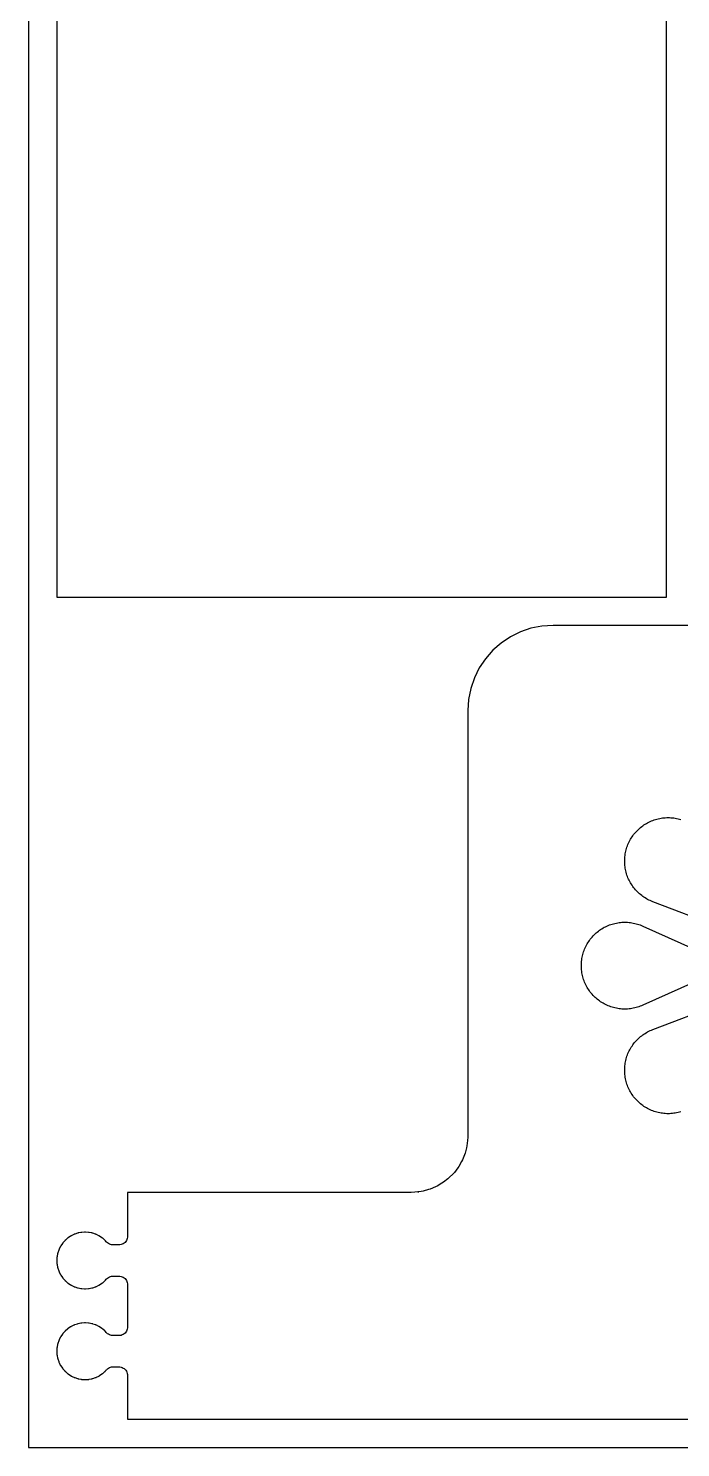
# Model space of a CAD drawing. Header units: inches. Extents: x 0 to 49.8, y 0 to 48.
# Drawn here: x 0 to 11.5, y 0 to 25.03 of the extents above; entities that cross this region are included whole.
import ezdxf

# ---------------------------------------------------------------- set-up
doc = ezdxf.new("R2010")
doc.units = ezdxf.units.IN
doc.header["$MEASUREMENT"] = 0
for name, color, linetype in [('CUT_INSIDE', 5, 'Continuous'), ('CUT_OUTSIDE', 1, 'Continuous'), ('SHEET', 8, 'Continuous')]:
    doc.layers.add(name, color=color, linetype=linetype)

msp = doc.modelspace()

# ---------------------------------------------------------------- linework, layer by layer
at = {"layer": 'CUT_INSIDE'}
for points in [[(12.154, 9.193), (11.012, 9.627), (10.987, 9.636), (10.964, 9.646), (10.941, 9.657), (10.919, 9.669), (10.897, 9.681), (10.875, 9.694), (10.854, 9.707), (10.834, 9.721), (10.814, 9.736), (10.794, 9.752), (10.775, 9.768), (10.756, 9.785), (10.738, 9.803), (10.721, 9.821), (10.704, 9.839), (10.688, 9.858), (10.672, 9.878), (10.657, 9.898), (10.643, 9.919), (10.629, 9.94), (10.616, 9.961), (10.604, 9.983), (10.593, 10.005), (10.582, 10.028), (10.572, 10.051), (10.563, 10.074), (10.554, 10.098), (10.547, 10.122), (10.54, 10.146), (10.534, 10.17), (10.528, 10.195), (10.524, 10.22), (10.52, 10.244), (10.517, 10.269), (10.515, 10.294), (10.514, 10.319), (10.514, 10.344), (10.514, 10.37), (10.515, 10.395), (10.517, 10.42), (10.52, 10.445), (10.524, 10.469), (10.528, 10.494), (10.534, 10.519), (10.54, 10.543), (10.547, 10.567), (10.554, 10.591), (10.563, 10.614), (10.572, 10.638), (10.582, 10.661), (10.593, 10.683), (10.604, 10.706), (10.616, 10.728), (10.629, 10.749), (10.643, 10.77), (10.657, 10.791), (10.672, 10.811), (10.688, 10.831), (10.704, 10.85), (10.721, 10.868), (10.738, 10.886), (10.756, 10.904), (10.775, 10.921), (10.794, 10.937), (10.814, 10.953), (10.834, 10.968), (10.854, 10.982), (10.875, 10.995), (10.897, 11.008), (10.919, 11.02), (10.941, 11.032), (10.964, 11.043), (10.987, 11.053), (11.01, 11.062), (11.034, 11.07), (11.058, 11.078), (11.082, 11.085), (11.106, 11.091), (11.131, 11.096), (11.155, 11.101), (11.18, 11.104), (11.205, 11.107), (11.23, 11.109), (11.255, 11.111), (11.28, 11.111), (11.305, 11.111), (11.33, 11.109), (11.355, 11.107), (11.38, 11.104), (11.405, 11.101), (11.43, 11.096), (11.454, 11.091), (11.479, 11.085), (11.503, 11.078)], [(11.949, 8.304), (10.834, 7.802), (10.809, 7.792), (10.786, 7.783), (10.763, 7.774), (10.739, 7.767), (10.715, 7.76), (10.69, 7.754), (10.666, 7.748), (10.641, 7.744), (10.616, 7.74), (10.591, 7.737), (10.566, 7.735), (10.541, 7.734), (10.516, 7.734), (10.491, 7.734), (10.466, 7.735), (10.441, 7.737), (10.416, 7.74), (10.391, 7.744), (10.367, 7.748), (10.342, 7.754), (10.318, 7.76), (10.294, 7.767), (10.27, 7.774), (10.246, 7.783), (10.223, 7.792), (10.2, 7.802), (10.177, 7.813), (10.155, 7.824), (10.133, 7.836), (10.111, 7.849), (10.09, 7.863), (10.07, 7.877), (10.05, 7.892), (10.03, 7.908), (10.011, 7.924), (9.992, 7.941), (9.974, 7.958), (9.957, 7.976), (9.94, 7.995), (9.924, 8.014), (9.908, 8.033), (9.893, 8.054), (9.879, 8.074), (9.865, 8.095), (9.852, 8.117), (9.84, 8.139), (9.829, 8.161), (9.818, 8.184), (9.808, 8.207), (9.799, 8.23), (9.79, 8.254), (9.783, 8.278), (9.776, 8.302), (9.77, 8.326), (9.764, 8.35), (9.76, 8.375), (9.756, 8.4), (9.753, 8.425), (9.751, 8.45), (9.75, 8.475), (9.75, 8.5), (9.75, 8.525), (9.751, 8.55), (9.753, 8.575), (9.756, 8.6), (9.76, 8.625), (9.764, 8.65), (9.77, 8.674), (9.776, 8.698), (9.783, 8.722), (9.79, 8.746), (9.799, 8.77), (9.808, 8.793), (9.818, 8.816), (9.829, 8.839), (9.84, 8.861), (9.852, 8.883), (9.865, 8.905), (9.879, 8.926), (9.893, 8.946), (9.908, 8.967), (9.924, 8.986), (9.94, 9.005), (9.957, 9.024), (9.974, 9.042), (9.992, 9.059), (10.011, 9.076), (10.03, 9.092), (10.05, 9.108), (10.07, 9.123), (10.09, 9.137), (10.111, 9.151), (10.133, 9.164), (10.155, 9.176), (10.177, 9.187), (10.2, 9.198), (10.223, 9.208), (10.246, 9.217), (10.27, 9.226), (10.294, 9.233), (10.318, 9.24), (10.342, 9.246), (10.367, 9.252), (10.391, 9.256), (10.416, 9.26), (10.441, 9.263), (10.466, 9.265), (10.491, 9.266), (10.516, 9.266), (10.541, 9.266), (10.566, 9.265), (10.591, 9.263), (10.616, 9.26), (10.641, 9.256), (10.666, 9.252), (10.69, 9.246), (10.715, 9.24), (10.739, 9.233), (10.763, 9.226), (10.786, 9.217), (10.809, 9.208), (10.834, 9.198), (11.949, 8.696)], [(11.503, 5.922), (11.479, 5.915), (11.454, 5.909), (11.43, 5.904), (11.405, 5.899), (11.38, 5.896), (11.355, 5.893), (11.33, 5.891), (11.305, 5.889), (11.28, 5.889), (11.255, 5.889), (11.23, 5.891), (11.205, 5.893), (11.18, 5.896), (11.155, 5.899), (11.131, 5.904), (11.106, 5.909), (11.082, 5.915), (11.058, 5.922), (11.034, 5.93), (11.01, 5.938), (10.987, 5.947), (10.964, 5.957), (10.941, 5.968), (10.919, 5.98), (10.897, 5.992), (10.875, 6.005), (10.854, 6.018), (10.834, 6.032), (10.814, 6.047), (10.794, 6.063), (10.775, 6.079), (10.756, 6.096), (10.738, 6.114), (10.721, 6.132), (10.704, 6.15), (10.688, 6.169), (10.672, 6.189), (10.657, 6.209), (10.643, 6.23), (10.629, 6.251), (10.616, 6.272), (10.604, 6.294), (10.593, 6.317), (10.582, 6.339), (10.572, 6.362), (10.563, 6.386), (10.554, 6.409), (10.547, 6.433), (10.54, 6.457), (10.534, 6.481), (10.528, 6.506), (10.524, 6.531), (10.52, 6.555), (10.517, 6.58), (10.515, 6.605), (10.514, 6.63), (10.514, 6.656), (10.514, 6.681), (10.515, 6.706), (10.517, 6.731), (10.52, 6.756), (10.524, 6.78), (10.528, 6.805), (10.534, 6.83), (10.54, 6.854), (10.547, 6.878), (10.554, 6.902), (10.563, 6.926), (10.572, 6.949), (10.582, 6.972), (10.593, 6.995), (10.604, 7.017), (10.616, 7.039), (10.629, 7.06), (10.643, 7.081), (10.657, 7.102), (10.672, 7.122), (10.688, 7.142), (10.704, 7.161), (10.721, 7.179), (10.738, 7.197), (10.756, 7.215), (10.775, 7.232), (10.794, 7.248), (10.814, 7.264), (10.834, 7.279), (10.854, 7.293), (10.875, 7.306), (10.897, 7.319), (10.919, 7.331), (10.941, 7.343), (10.964, 7.354), (10.987, 7.364), (11.012, 7.373), (12.154, 7.807)]]:
    msp.add_lwpolyline(points, dxfattribs=at)
at = {"layer": 'CUT_OUTSIDE'}
msp.add_lwpolyline([(11.25, 15), (11.25, 42.625), (0.5, 42.625), (0.5, 15)], close=True, dxfattribs=at)
msp.add_lwpolyline([(11.75, 14.5), (9.25, 14.5), (9.054, 14.487), (8.861, 14.449), (8.676, 14.386), (8.5, 14.299), (8.337, 14.19), (8.189, 14.061), (8.06, 13.913), (7.951, 13.75), (7.864, 13.574), (7.801, 13.388), (7.763, 13.196), (7.75, 13), (7.75, 5.525), (7.748, 5.476), (7.744, 5.418), (7.732, 5.321), (7.725, 5.289), (7.7, 5.195), (7.689, 5.164), (7.652, 5.073), (7.637, 5.044), (7.588, 4.959), (7.57, 4.932), (7.511, 4.854), (7.489, 4.83), (7.42, 4.761), (7.395, 4.739), (7.318, 4.679), (7.29, 4.661), (7.206, 4.612), (7.176, 4.598), (7.086, 4.56), (7.055, 4.55), (6.96, 4.524), (6.928, 4.518), (6.867, 4.51), (6.887, 4.51), (6.88, 4.509), (6.75, 4.5), (2.75, 4.5), (1.755, 4.5), (1.75, 4.5), (1.75, 4.495), (1.75, 3.73), (1.748, 3.71), (1.744, 3.69), (1.738, 3.671), (1.729, 3.652), (1.718, 3.636), (1.704, 3.62), (1.689, 3.607), (1.672, 3.596), (1.654, 3.587), (1.635, 3.58), (1.615, 3.576), (1.595, 3.575), (1.498, 3.575), (1.489, 3.575), (1.483, 3.576), (1.465, 3.578), (1.446, 3.582), (1.429, 3.589), (1.412, 3.598), (1.396, 3.609), (1.382, 3.621), (1.38, 3.624), (1.373, 3.631), (1.358, 3.648), (1.357, 3.649), (1.356, 3.65), (1.355, 3.652), (1.351, 3.655), (1.35, 3.657), (1.349, 3.657), (1.347, 3.659), (1.31, 3.691), (1.308, 3.693), (1.308, 3.694), (1.306, 3.695), (1.302, 3.698), (1.3, 3.699), (1.299, 3.7), (1.297, 3.701), (1.256, 3.729), (1.254, 3.73), (1.254, 3.73), (1.251, 3.732), (1.248, 3.734), (1.245, 3.735), (1.245, 3.735), (1.243, 3.737), (1.198, 3.758), (1.196, 3.759), (1.195, 3.76), (1.193, 3.761), (1.189, 3.762), (1.187, 3.763), (1.186, 3.764), (1.183, 3.765), (1.137, 3.78), (1.134, 3.781), (1.134, 3.781), (1.131, 3.782), (1.127, 3.783), (1.124, 3.784), (1.124, 3.784), (1.121, 3.785), (1.073, 3.794), (1.07, 3.795), (1.07, 3.795), (1.067, 3.795), (1.063, 3.796), (1.06, 3.796), (1.059, 3.796), (1.057, 3.796), (1.008, 3.799), (1.005, 3.8), (1.004, 3.8), (1.002, 3.8), (0.998, 3.8), (0.995, 3.8), (0.994, 3.8), (0.992, 3.799), (0.942, 3.796), (0.94, 3.796), (0.939, 3.796), (0.937, 3.796), (0.932, 3.795), (0.93, 3.795), (0.929, 3.795), (0.927, 3.794), (0.878, 3.785), (0.876, 3.784), (0.875, 3.784), (0.872, 3.783), (0.868, 3.782), (0.866, 3.781), (0.865, 3.781), (0.863, 3.78), (0.816, 3.765), (0.813, 3.764), (0.813, 3.763), (0.81, 3.762), (0.806, 3.761), (0.804, 3.76), (0.803, 3.759), (0.801, 3.758), (0.757, 3.737), (0.755, 3.735), (0.754, 3.735), (0.752, 3.734), (0.748, 3.732), (0.746, 3.73), (0.745, 3.73), (0.743, 3.729), (0.702, 3.701), (0.7, 3.7), (0.699, 3.699), (0.697, 3.698), (0.694, 3.695), (0.692, 3.694), (0.691, 3.693), (0.689, 3.691), (0.652, 3.659), (0.65, 3.657), (0.65, 3.657), (0.648, 3.655), (0.645, 3.652), (0.643, 3.65), (0.643, 3.649), (0.641, 3.648), (0.608, 3.61), (0.607, 3.608), (0.606, 3.608), (0.605, 3.606), (0.602, 3.602), (0.6, 3.6), (0.6, 3.6), (0.599, 3.598), (0.571, 3.557), (0.57, 3.555), (0.569, 3.554), (0.568, 3.552), (0.566, 3.548), (0.565, 3.546), (0.564, 3.545), (0.563, 3.543), (0.541, 3.498), (0.54, 3.496), (0.54, 3.496), (0.539, 3.493), (0.537, 3.489), (0.536, 3.487), (0.536, 3.486), (0.535, 3.484), (0.519, 3.437), (0.518, 3.435), (0.518, 3.434), (0.518, 3.431), (0.516, 3.427), (0.516, 3.425), (0.516, 3.424), (0.515, 3.422), (0.506, 3.373), (0.505, 3.371), (0.505, 3.37), (0.505, 3.367), (0.504, 3.363), (0.504, 3.361), (0.504, 3.36), (0.503, 3.357), (0.5, 3.308), (0.5, 3.305), (0.5, 3.305), (0.5, 3.302), (0.5, 3.298), (0.5, 3.295), (0.5, 3.295), (0.5, 3.292), (0.503, 3.243), (0.504, 3.24), (0.504, 3.239), (0.504, 3.237), (0.505, 3.233), (0.505, 3.23), (0.505, 3.229), (0.506, 3.227), (0.515, 3.178), (0.516, 3.176), (0.516, 3.175), (0.516, 3.173), (0.518, 3.169), (0.518, 3.166), (0.518, 3.165), (0.519, 3.163), (0.535, 3.116), (0.536, 3.114), (0.536, 3.113), (0.537, 3.111), (0.539, 3.107), (0.54, 3.104), (0.54, 3.104), (0.541, 3.102), (0.563, 3.057), (0.564, 3.055), (0.565, 3.054), (0.566, 3.052), (0.568, 3.048), (0.569, 3.046), (0.57, 3.045), (0.571, 3.043), (0.599, 3.002), (0.6, 3), (0.6, 3), (0.602, 2.998), (0.605, 2.994), (0.606, 2.992), (0.607, 2.992), (0.608, 2.99), (0.641, 2.952), (0.643, 2.951), (0.643, 2.95), (0.645, 2.948), (0.648, 2.945), (0.65, 2.943), (0.65, 2.943), (0.652, 2.941), (0.689, 2.909), (0.691, 2.907), (0.692, 2.906), (0.694, 2.905), (0.697, 2.902), (0.699, 2.901), (0.7, 2.9), (0.702, 2.899), (0.743, 2.871), (0.745, 2.87), (0.746, 2.87), (0.748, 2.868), (0.752, 2.866), (0.754, 2.865), (0.755, 2.865), (0.757, 2.863), (0.801, 2.842), (0.803, 2.841), (0.804, 2.84), (0.806, 2.839), (0.81, 2.838), (0.813, 2.837), (0.813, 2.836), (0.816, 2.835), (0.863, 2.82), (0.865, 2.819), (0.866, 2.819), (0.868, 2.818), (0.872, 2.817), (0.875, 2.816), (0.876, 2.816), (0.878, 2.815), (0.927, 2.806), (0.929, 2.805), (0.93, 2.805), (0.932, 2.805), (0.937, 2.804), (0.939, 2.804), (0.94, 2.804), (0.942, 2.804), (0.992, 2.801), (0.994, 2.8), (0.995, 2.8), (0.998, 2.8), (1.002, 2.8), (1.004, 2.8), (1.005, 2.8), (1.008, 2.801), (1.057, 2.804), (1.059, 2.804), (1.06, 2.804), (1.063, 2.804), (1.067, 2.805), (1.07, 2.805), (1.07, 2.805), (1.073, 2.806), (1.121, 2.815), (1.124, 2.816), (1.124, 2.816), (1.127, 2.817), (1.131, 2.818), (1.134, 2.819), (1.134, 2.819), (1.137, 2.82), (1.183, 2.835), (1.186, 2.836), (1.187, 2.837), (1.189, 2.838), (1.193, 2.839), (1.195, 2.84), (1.196, 2.841), (1.198, 2.842), (1.243, 2.863), (1.245, 2.865), (1.245, 2.865), (1.248, 2.866), (1.251, 2.868), (1.254, 2.87), (1.254, 2.87), (1.256, 2.871), (1.297, 2.899), (1.299, 2.9), (1.3, 2.901), (1.302, 2.902), (1.306, 2.905), (1.308, 2.906), (1.308, 2.907), (1.31, 2.909), (1.347, 2.941), (1.349, 2.943), (1.35, 2.943), (1.351, 2.945), (1.355, 2.948), (1.356, 2.95), (1.357, 2.951), (1.358, 2.952), (1.372, 2.968), (1.378, 2.975), (1.382, 2.979), (1.396, 2.991), (1.412, 3.002), (1.428, 3.011), (1.446, 3.018), (1.464, 3.022), (1.483, 3.024), (1.487, 3.025), (1.496, 3.025), (1.595, 3.025), (1.615, 3.024), (1.635, 3.02), (1.654, 3.013), (1.672, 3.004), (1.689, 2.993), (1.704, 2.98), (1.718, 2.964), (1.729, 2.947), (1.738, 2.929), (1.744, 2.91), (1.748, 2.89), (1.75, 2.87), (1.75, 2.13), (1.748, 2.11), (1.744, 2.09), (1.738, 2.071), (1.729, 2.053), (1.718, 2.036), (1.704, 2.02), (1.689, 2.007), (1.672, 1.996), (1.654, 1.987), (1.635, 1.98), (1.615, 1.976), (1.595, 1.975), (1.497, 1.975), (1.488, 1.975), (1.483, 1.976), (1.464, 1.978), (1.446, 1.982), (1.428, 1.989), (1.412, 1.998), (1.396, 2.009), (1.382, 2.021), (1.38, 2.024), (1.373, 2.031), (1.358, 2.048), (1.357, 2.049), (1.356, 2.05), (1.355, 2.052), (1.351, 2.055), (1.35, 2.057), (1.349, 2.057), (1.347, 2.059), (1.31, 2.091), (1.308, 2.093), (1.308, 2.094), (1.306, 2.095), (1.302, 2.098), (1.3, 2.099), (1.299, 2.1), (1.297, 2.101), (1.256, 2.129), (1.254, 2.13), (1.254, 2.13), (1.251, 2.132), (1.248, 2.134), (1.245, 2.135), (1.245, 2.135), (1.243, 2.137), (1.198, 2.158), (1.196, 2.159), (1.195, 2.16), (1.193, 2.161), (1.189, 2.162), (1.187, 2.163), (1.186, 2.164), (1.183, 2.165), (1.137, 2.18), (1.134, 2.181), (1.134, 2.181), (1.131, 2.182), (1.127, 2.183), (1.124, 2.184), (1.124, 2.184), (1.121, 2.185), (1.073, 2.194), (1.07, 2.195), (1.07, 2.195), (1.067, 2.195), (1.063, 2.196), (1.06, 2.196), (1.059, 2.196), (1.057, 2.196), (1.008, 2.199), (1.005, 2.2), (1.004, 2.2), (1.002, 2.2), (0.998, 2.2), (0.995, 2.2), (0.994, 2.2), (0.992, 2.199), (0.942, 2.196), (0.94, 2.196), (0.939, 2.196), (0.937, 2.196), (0.932, 2.195), (0.93, 2.195), (0.929, 2.195), (0.927, 2.194), (0.878, 2.185), (0.876, 2.184), (0.875, 2.184), (0.872, 2.183), (0.868, 2.182), (0.866, 2.181), (0.865, 2.181), (0.863, 2.18), (0.816, 2.165), (0.813, 2.164), (0.813, 2.163), (0.81, 2.162), (0.806, 2.161), (0.804, 2.16), (0.803, 2.159), (0.801, 2.158), (0.757, 2.137), (0.755, 2.135), (0.754, 2.135), (0.752, 2.134), (0.748, 2.132), (0.746, 2.13), (0.745, 2.13), (0.743, 2.129), (0.702, 2.101), (0.7, 2.1), (0.699, 2.099), (0.697, 2.098), (0.694, 2.095), (0.692, 2.094), (0.691, 2.093), (0.689, 2.091), (0.652, 2.059), (0.65, 2.057), (0.65, 2.057), (0.648, 2.055), (0.645, 2.052), (0.643, 2.05), (0.643, 2.049), (0.641, 2.048), (0.608, 2.01), (0.607, 2.008), (0.606, 2.008), (0.605, 2.006), (0.602, 2.002), (0.6, 2), (0.6, 2), (0.599, 1.998), (0.571, 1.957), (0.57, 1.955), (0.569, 1.954), (0.568, 1.952), (0.566, 1.948), (0.565, 1.946), (0.564, 1.945), (0.563, 1.943), (0.541, 1.898), (0.54, 1.896), (0.54, 1.896), (0.539, 1.893), (0.537, 1.889), (0.536, 1.887), (0.536, 1.886), (0.535, 1.884), (0.519, 1.837), (0.518, 1.835), (0.518, 1.834), (0.518, 1.831), (0.516, 1.827), (0.516, 1.825), (0.516, 1.824), (0.515, 1.822), (0.506, 1.773), (0.505, 1.771), (0.505, 1.77), (0.505, 1.767), (0.504, 1.763), (0.504, 1.761), (0.504, 1.76), (0.503, 1.757), (0.5, 1.708), (0.5, 1.705), (0.5, 1.705), (0.5, 1.702), (0.5, 1.698), (0.5, 1.695), (0.5, 1.695), (0.5, 1.692), (0.503, 1.643), (0.504, 1.64), (0.504, 1.639), (0.504, 1.637), (0.505, 1.633), (0.505, 1.63), (0.505, 1.629), (0.506, 1.627), (0.515, 1.578), (0.516, 1.576), (0.516, 1.575), (0.516, 1.573), (0.518, 1.569), (0.518, 1.566), (0.518, 1.565), (0.519, 1.563), (0.535, 1.516), (0.536, 1.514), (0.536, 1.513), (0.537, 1.511), (0.539, 1.507), (0.54, 1.504), (0.54, 1.504), (0.541, 1.502), (0.563, 1.457), (0.564, 1.455), (0.565, 1.454), (0.566, 1.452), (0.568, 1.448), (0.569, 1.446), (0.57, 1.445), (0.571, 1.443), (0.599, 1.402), (0.6, 1.4), (0.6, 1.4), (0.602, 1.398), (0.605, 1.394), (0.606, 1.392), (0.607, 1.392), (0.608, 1.39), (0.641, 1.352), (0.643, 1.351), (0.643, 1.35), (0.645, 1.348), (0.648, 1.345), (0.65, 1.343), (0.65, 1.343), (0.652, 1.341), (0.689, 1.309), (0.691, 1.307), (0.692, 1.306), (0.694, 1.305), (0.697, 1.302), (0.699, 1.301), (0.7, 1.3), (0.702, 1.299), (0.743, 1.271), (0.745, 1.27), (0.746, 1.27), (0.748, 1.268), (0.752, 1.266), (0.754, 1.265), (0.755, 1.265), (0.757, 1.263), (0.801, 1.242), (0.803, 1.241), (0.804, 1.24), (0.806, 1.239), (0.81, 1.238), (0.813, 1.237), (0.813, 1.236), (0.816, 1.235), (0.863, 1.22), (0.865, 1.219), (0.866, 1.219), (0.868, 1.218), (0.872, 1.217), (0.875, 1.216), (0.876, 1.216), (0.878, 1.215), (0.927, 1.206), (0.929, 1.205), (0.93, 1.205), (0.932, 1.205), (0.937, 1.204), (0.939, 1.204), (0.94, 1.204), (0.942, 1.204), (0.992, 1.201), (0.994, 1.2), (0.995, 1.2), (0.998, 1.2), (1.002, 1.2), (1.004, 1.2), (1.005, 1.2), (1.008, 1.201), (1.057, 1.204), (1.059, 1.204), (1.06, 1.204), (1.063, 1.204), (1.067, 1.205), (1.07, 1.205), (1.07, 1.205), (1.073, 1.206), (1.121, 1.215), (1.124, 1.216), (1.124, 1.216), (1.127, 1.217), (1.131, 1.218), (1.134, 1.219), (1.134, 1.219), (1.137, 1.22), (1.183, 1.235), (1.186, 1.236), (1.187, 1.237), (1.189, 1.238), (1.193, 1.239), (1.195, 1.24), (1.196, 1.241), (1.198, 1.242), (1.243, 1.263), (1.245, 1.265), (1.245, 1.265), (1.248, 1.266), (1.251, 1.268), (1.254, 1.27), (1.254, 1.27), (1.256, 1.271), (1.297, 1.299), (1.299, 1.3), (1.3, 1.301), (1.302, 1.302), (1.306, 1.305), (1.308, 1.306), (1.308, 1.307), (1.31, 1.309), (1.347, 1.341), (1.349, 1.343), (1.35, 1.343), (1.351, 1.345), (1.355, 1.348), (1.356, 1.35), (1.357, 1.351), (1.358, 1.352), (1.372, 1.368), (1.378, 1.375), (1.382, 1.379), (1.396, 1.391), (1.412, 1.402), (1.428, 1.411), (1.446, 1.418), (1.464, 1.422), (1.483, 1.424), (1.487, 1.425), (1.496, 1.425), (1.595, 1.425), (1.615, 1.424), (1.635, 1.42), (1.654, 1.413), (1.672, 1.404), (1.689, 1.393), (1.704, 1.38), (1.718, 1.364), (1.729, 1.347), (1.738, 1.329), (1.744, 1.31), (1.748, 1.29), (1.75, 1.27), (1.75, 0.505), (1.75, 0.5), (1.755, 0.5), (2.75, 0.5), (45.75, 0.5)], dxfattribs=at)
at = {"layer": 'SHEET'}
msp.add_lwpolyline([(0, 0), (48, 0), (48, 48), (0, 48)], close=True, dxfattribs=at)

doc.saveas('drawing.dxf')
